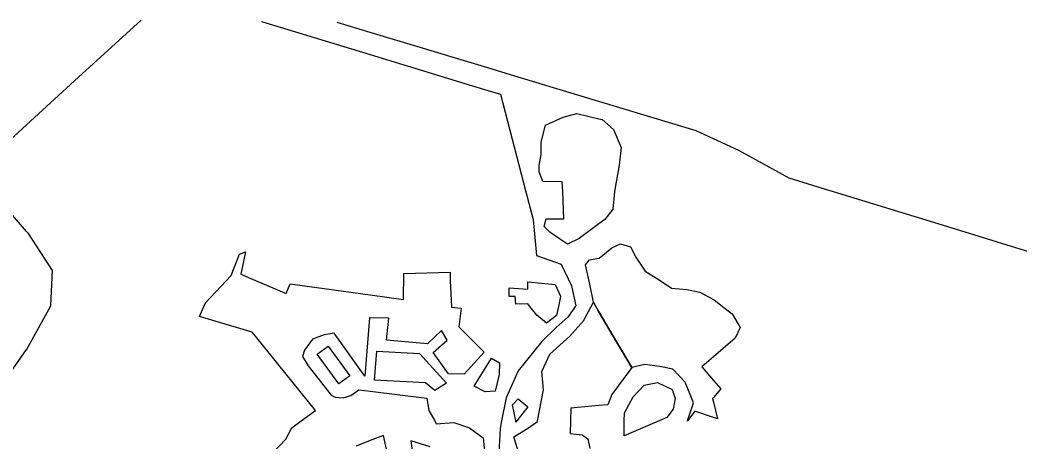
# Model space of a CAD drawing. Header units: millimetres. Extents: x 0 to 1153, y 0 to 888.
# Drawn here: x 268.3 to 530.3, y 774.2 to 885 of the extents above; entities that cross this region are included whole.
import ezdxf

# ---------------------------------------------------------------- set-up
doc = ezdxf.new("R2010")
doc.units = ezdxf.units.MM

msp = doc.modelspace()

# ---------------------------------------------------------------- linework, layer by layer
at = {"layer": 'minor_roads'}
for points in [[(256.4959, 845.1962, 2.0661), (270, 857.5401, 2.0073), (283.6309, 870, 2.0822), (299.9931, 884.9565, 2.2506)], [(572.5821, 793.1869, 5.3849), (571.4947, 799.0727, 5.4321), (570, 802.3483, 5.4657), (569.0815, 804.3612, 5.4747), (565.5876, 810, 5.4978), (565.421, 810.2689, 5.5023), (558.972, 816.2197, 5.5871), (540, 822.0421, 5.5982), (510, 831.249, 5.1325), (481.4854, 840, 4.4222), (480, 840.4559, 4.3853), (469.8849, 843.5602, 4.2098), (456.6111, 850.8297, 3.9634), (450, 853.8514, 3.813), (445.5004, 855.908, 3.7824), (420, 863.6072, 3.5072), (398.8265, 870, 3.4944), (390, 872.665, 3.4852), (360, 881.7227, 3.4135), (351.3527, 884.3335, 3.2729)], [(150.3458, 749.3645, 2.7723), (180, 737.5474, 2.8185), (191.8107, 732.8409, 2.9988), (207.1402, 731.8895, 3.1664), (210, 732.1856, 3.1874), (218.157, 733.0304, 3.271), (226.6681, 739.0351, 3.2329), (234.9729, 750, 3.0668), (240, 756.6372, 3.0251), (247.2015, 766.1453, 2.9517), (256.9128, 780, 2.8459), (270, 798.6711, 2.7799), (270.1001, 798.8139, 2.7798), (276.2742, 810, 2.7599), (276.3786, 810.1893, 2.7593), (276.7475, 819.3528, 2.653), (270.4683, 829.096, 2.4198), (270, 829.6356, 2.4045), (261.0054, 840, 2.1849), (256.4959, 845.1962, 2.0661)]]:
    msp.add_polyline3d(points, dxfattribs=at)
at = {"layer": 'parks'}
for points in [[(404.2852, 845.2023, 3.7613), (404.306, 846.9118, 3.742), (404.8442, 849.7765, 3.707), (404.8835, 853.0097, 3.671), (405.9678, 857.4009, 3.6178), (410.5892, 859.5563, 3.5767), (414.1892, 860.5254, 3.5539), (420, 859.1175, 3.5445), (420.8108, 858.9211, 3.5538), (423.8482, 856.3382, 3.6001), (425.844, 851.5564, 3.6459), (425.2771, 846.9916, 3.6708), (424.176, 840.5563, 3.7086), (424.1123, 840, 3.7122), (423.5949, 835.4806, 3.7546), (421.524, 832.7646, 3.7802), (420, 831.628, 3.7917), (414.8061, 827.7542, 3.8698), (411.7192, 826.2678, 3.9075), (409.6982, 827.6583, 3.9075), (407.1618, 829.3802, 3.9079), (405.6462, 830.9225, 3.9029), (406.1743, 832.9511, 3.8782), (410.7848, 832.8951, 3.8453), (410.4894, 840, 3.7736), (410.3828, 842.5637, 3.7486), (405.2772, 842.6536, 3.7829), (404.2852, 845.2023, 3.7613)], [(416.4886, 820.8669, 3.93), (417.479, 822.1372, 3.9096), (420, 822.6015, 3.8869), (420.0822, 822.6167, 3.8865), (423.3596, 825.318, 3.8529), (425.6263, 826.3962, 3.8395), (428.2775, 825.5649, 3.8431), (429.6429, 822.8351, 3.8631), (432.0686, 819.2375, 3.8847), (435.5117, 817.1514, 3.8877), (438.9834, 814.7955, 3.8885), (443.0227, 814.4213, 3.8731), (446.4109, 813.739, 3.8611), (450, 811.7639, 3.8507), (450.5548, 811.4586, 3.857), (452.3867, 810, 3.8782), (454.8686, 808.0239, 3.9079), (456.9827, 804.4301, 3.9364), (455.7028, 801.6952, 3.9346), (450, 796.7859, 3.9159), (446.9322, 794.145, 3.9489), (450, 790.6274, 3.9439), (451.953, 788.388, 3.9614), (450, 786.1479, 3.9643), (449.7566, 785.8687, 3.9674), (450, 784.8788, 3.97), (451.0741, 780.5098, 3.9917), (450, 780.8697, 3.9883), (445.0887, 782.5152, 4.0193), (443.2446, 780, 4.0466), (443.1709, 779.8995, 4.0474), (443.204, 780, 4.047), (444.7724, 784.7677, 4.0105), (442.5757, 790.1187, 3.9995), (439.3248, 793.5498, 4.0041), (435.9765, 794.2223, 4.0233), (432.0513, 794.781, 4.0467), (428.5893, 793.9868, 4.0752), (424.5867, 800.6699, 4.0576), (420, 808.5783, 4.0299), (419.1755, 810, 4.0254), (418.5514, 811.076, 4.0184), (417.6104, 815.8449, 3.9748), (416.4886, 820.8669, 3.93)], [(315.3014, 807.3592, 3.4232), (316.4663, 810, 3.4324), (316.8629, 810.8991, 3.4322), (323.6476, 818.1109, 3.5003), (325.7533, 823.6884, 3.5056), (327.3265, 824.2546, 3.5326), (326.1213, 818.4618, 3.543), (330, 816.7895, 3.6218), (338.0304, 813.3272, 3.7584), (339.0366, 815.8889, 3.7599), (360, 813.0204, 4.086), (368.7722, 811.82, 4.1266), (368.8545, 818.5929, 4.0795), (380.9898, 818.9194, 4.1114), (380.9624, 816.6617, 4.131), (381.3142, 810, 4.1907), (381.3262, 809.7719, 4.1911), (383.8891, 809.5642, 4.202), (383.3101, 804.6651, 4.207), (389.8937, 797.9599, 4.2523), (384.7097, 792.2525, 4.2342), (380.6105, 792.3023, 4.21), (376.5873, 797.945, 4.1815), (380.1985, 801.144, 4.1969), (378.6951, 803.699, 4.1867), (375.0801, 800.1841, 4.172), (364.3429, 801.1415, 4.1176), (364.9326, 806.9233, 4.1225), (360, 806.9832, 4.1008), (359.8267, 806.9853, 4.0983), (358.6103, 791.724, 4.0692), (350.572, 803.0186, 3.9617), (348.0088, 802.5387, 3.9247), (344.9259, 801.3775, 3.8807), (342.8375, 798.5316, 3.8519), (342.3134, 796.8375, 3.8452), (343.8188, 794.4498, 3.867), (349.8547, 786.7384, 3.9494), (350.8794, 786.2241, 3.9629), (352.9229, 786.0228, 3.9899), (354.9767, 786.6761, 4.0173), (357.0329, 788.1843, 4.0455), (360, 787.8105, 4.0848), (374.907, 785.9322, 4.1807), (375.3711, 782.6929, 4.186), (376.9512, 780, 4.1992), (377.3755, 779.277, 4.2026), (381.9901, 779.5554, 4.2354), (386.073, 778.1678, 4.2652), (389.6217, 775.5694, 4.2917), (390, 772.0713, 4.296)], [(396.4651, 812.6172, 4.1552), (396.4924, 814.8656, 4.1322), (401.3467, 814.4814, 4.1023), (401.3702, 816.4138, 4.0824), (408.4821, 815.6956, 4.0401), (409.9474, 812.6393, 4.0616), (409.4557, 810.3223, 4.089), (409.3859, 810, 4.0928), (408.8631, 807.5883, 4.1092), (406.2815, 805.594, 4.1357), (403.7492, 807.6504, 4.1421), (401.8402, 810, 4.1448), (401.3397, 810.616, 4.1419), (398.1748, 810.5987, 4.1639), (398.0712, 812.5977, 4.1443), (396.4651, 812.6172, 4.1552)], [(399.1715, 770.9374, 4.2786), (397.6651, 775.8712, 4.2793), (401.2797, 778.0388, 4.2713), (403.8673, 779.8751, 4.2654), (403.8917, 780, 4.2653), (405.4864, 788.1625, 4.2234), (405.0407, 792.9162, 4.2026), (407.1581, 797.49, 4.171), (412.3376, 802.166, 4.1186), (415.9428, 806.1921, 4.0723), (417.9767, 810, 4.0337), (418.5514, 811.076, 4.0184), (419.1755, 810, 4.0254), (420, 808.5783, 4.0299), (424.5867, 800.6699, 4.0576), (428.5893, 793.9868, 4.0752), (423.3968, 786.9229, 4.1592), (422.3491, 784.2316, 4.1856), (420, 784.0135, 4.2053), (412.6122, 783.3277, 4.2286), (412.5517, 780, 4.2484), (412.4919, 776.7133, 4.25), (415.5801, 776.3319, 4.2442), (417.1179, 775.2911, 4.2416), (417.5985, 772.7486, 4.2418)], [(334.3334, 771.4929, 3.7842), (337.9585, 775.1842, 3.8135), (339.5218, 778.2223, 3.8225), (341.9682, 780, 3.8479), (345.7222, 782.728, 3.8953), (330, 802.1592, 3.6663), (329.0935, 803.2796, 3.6509), (315.3014, 807.3592, 3.4232)], [(346.1568, 797.4413, 3.8988), (349.0033, 799.5346, 3.9388), (354.6958, 791.8459, 4.0159), (351.8493, 789.7526, 3.9766), (346.1568, 797.4413, 3.8988)], [(361.1469, 790.6711, 4.0941), (361.7511, 798.3018, 4.1028), (372.9955, 797.6541, 4.1625), (380.0623, 789.9302, 4.2096), (376.9693, 787.9421, 4.1924), (374.5087, 789.9884, 4.1755), (361.1469, 790.6711, 4.0941)], [(387.2843, 789.0712, 4.2555), (390, 793.4365, 4.2628), (391.857, 796.4214, 4.2476), (393.896, 795.198, 4.2416), (393.859, 792.1506, 4.2504), (392.7747, 787.7594, 4.2663), (390.2156, 787.6139, 4.2749), (390, 787.7211, 4.2754), (387.2843, 789.0712, 4.2555)], [(426.5984, 776.1424, 4.1837), (426.6452, 780, 4.1804), (426.6706, 782.0884, 4.1665), (428.9519, 786.335, 4.1215), (431.8017, 789.3575, 4.0816), (435.3828, 790.0853, 4.0514), (439.1966, 788.2549, 4.034), (440.0072, 785.9034, 4.0408), (439.4697, 783.1038, 4.0601), (437.8284, 780.8843, 4.0853), (435.7341, 780, 4.1071), (426.5984, 776.1424, 4.1837)], [(397.3193, 784.2476, 4.2636), (398.8403, 785.7808, 4.254), (401.3726, 783.7151, 4.2551), (398.4999, 780, 4.2758), (398.2548, 779.6831, 4.2764), (398.1898, 780, 4.2764), (397.3193, 784.2476, 4.2636)], [(364.7951, 770.6117, 4.1179), (363.5287, 776.2209, 4.1057), (360, 774.8478, 4.0814), (356.3501, 773.4276, 4.0387)], [(375.7671, 773.1917, 4.1944), (370.6718, 774.7868, 4.1573), (371.1928, 770.9614, 4.1631)]]:
    msp.add_polyline3d(points, dxfattribs=at)
at = {"layer": 'paths'}
for points in [[(331.5326, 884.5739, 3.0236), (360, 875.9083, 3.4865), (379.4092, 870, 3.5287), (390, 866.7761, 3.5556), (394.1721, 865.5061, 3.5618), (400.825, 840, 3.845), (402.7265, 832.7101, 3.9057), (403.6321, 823.2761, 3.9961), (410.1265, 821.0355, 3.9732), (412.813, 815.3602, 4.0133)], [(412.813, 815.3602, 4.0133), (413.8971, 810.1568, 4.0601), (413.7905, 810, 4.0625), (411.9361, 807.2722, 4.0911), (408.8166, 804.4203, 4.1263), (405.048, 800.7585, 4.1659), (398.8094, 793.1033, 4.2273), (395.6549, 786.0518, 4.2624), (394.4802, 780, 4.2836), (394.0948, 778.0146, 4.2853), (393.4743, 767.0668, 4.2916), (391.6185, 759.6836, 4.2987), (390, 750.7197, 4.306), (389.8791, 750.0503, 4.3055), (389.8464, 750, 4.3053), (383.1118, 739.6604, 4.3247), (376.0294, 731.6252, 4.3345)]]:
    msp.add_polyline3d(points, dxfattribs=at)

doc.saveas('drawing.dxf')
